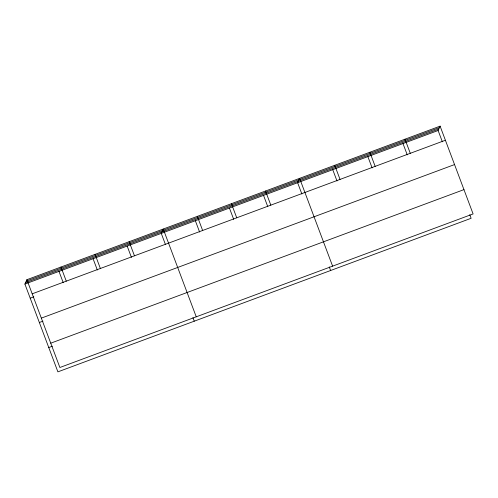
<?xml version="1.0" encoding="UTF-8"?>
<svg xmlns="http://www.w3.org/2000/svg" width="498" height="498" viewBox="0 0 498 498"><rect width="100%" height="100%" fill="white"/><g stroke="black" fill="none" stroke-linecap="round" stroke-linejoin="round"><path stroke-width="0.75" d="M469.77 214.719L471.114 218.298L57.899 371.857L24.9 284.065L26.886 279.702L440.101 126.143L473.1 213.935L59.885 367.493L26.886 279.702M442.361 141.799L438.115 130.507L440.101 126.143M26.232 281.146L439.448 127.581M25.554 282.627L438.775 129.069M24.9 284.065L438.115 130.507M32.189 293.82L445.405 140.255M30.204 298.184L33.833 296.833M41.328 318.129L454.543 164.57M39.342 322.492L42.971 321.148M50.746 343.178L463.962 189.62M48.76 347.542L52.383 346.197M404.98 139.197L410.284 153.309M402.994 143.561L407.24 154.853M369.858 152.251L375.162 166.363M367.873 156.615L372.118 167.907M334.731 165.299L340.034 179.417M332.745 169.669L336.99 180.955M332.608 266.144L299.609 178.352L297.623 182.716L301.869 194.008M329.278 266.934L330.622 270.507M265.515 191.02L270.825 205.139M263.535 195.384L267.775 206.676M231.427 203.694L236.731 217.807M229.441 208.058L233.686 219.344M197.339 216.362L202.642 230.474M195.353 220.726L199.598 232.018M196.243 316.815L163.244 229.03L161.265 233.394L165.504 244.686M192.913 317.606L194.257 321.179M129.156 241.698L134.46 255.81M127.171 246.062L131.416 257.354M95.068 254.366L100.372 268.478M93.082 258.73L97.328 270.022M60.974 267.034L66.278 281.152M58.988 271.398L63.234 282.69"/></g></svg>
